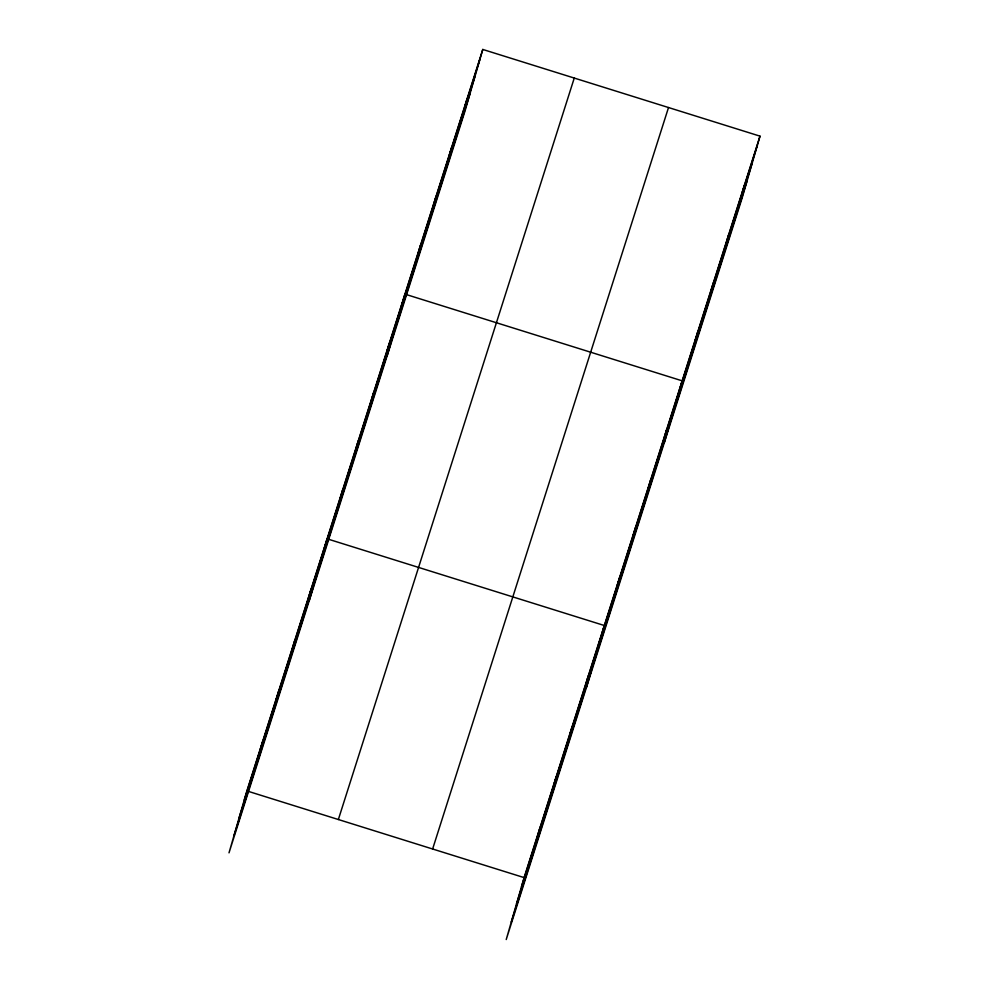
<?xml version="1.0" encoding="UTF-8"?>
<svg xmlns="http://www.w3.org/2000/svg" width="989" height="989" viewBox="0 0 989 989"><rect width="100%" height="100%" fill="white"/><g stroke="black" fill="none" stroke-linecap="round" stroke-linejoin="round"><path stroke-width="1.48" d="M482.78 49.45L246.879 790.916L229.003 852.852L464.904 111.398L482.78 49.45L759.997 136.148L742.121 198.084L506.22 939.55L524.096 877.602L759.997 136.148M260.354 749.415L262.926 740.489M276.388 698.988L278.96 690.075M292.435 648.574L295.006 639.648M308.469 598.16L311.041 589.234M309.211 600.756L327.087 538.807L604.304 625.505L586.428 687.454M340.08 498.802L342.651 489.876M355.644 449.859L358.228 440.946M371.221 400.928L373.793 392.003M386.786 351.985L389.369 343.072M387.058 356.077L404.934 294.129L682.15 380.827L664.274 442.775M417.927 254.124L420.498 245.198M433.491 205.18L436.075 196.255M449.068 156.25L451.639 147.324M464.632 107.306L467.204 98.381M537.571 836.101L540.142 827.187M553.605 785.686L556.189 776.761M569.652 735.272L572.223 726.346M585.686 684.845L588.27 675.932M617.297 585.488L619.88 576.575M632.873 536.557L635.445 527.632M648.438 487.614L651.009 478.701M664.002 438.683L666.586 429.758M695.143 340.809L697.715 331.884M710.72 291.879L713.292 282.953M726.285 242.935L728.856 234.022M741.849 194.005L744.433 185.079M244.308 799.829L480.209 58.376M239.251 817.334L475.153 75.869M234.059 835.359L469.948 93.893M338.362 819.522L574.263 78.057M432.626 848.995L668.515 107.529M521.524 886.527L757.426 145.062M516.481 904.02L752.369 162.567M511.276 922.057L747.165 180.591M246.879 790.916L524.096 877.602"/></g></svg>
